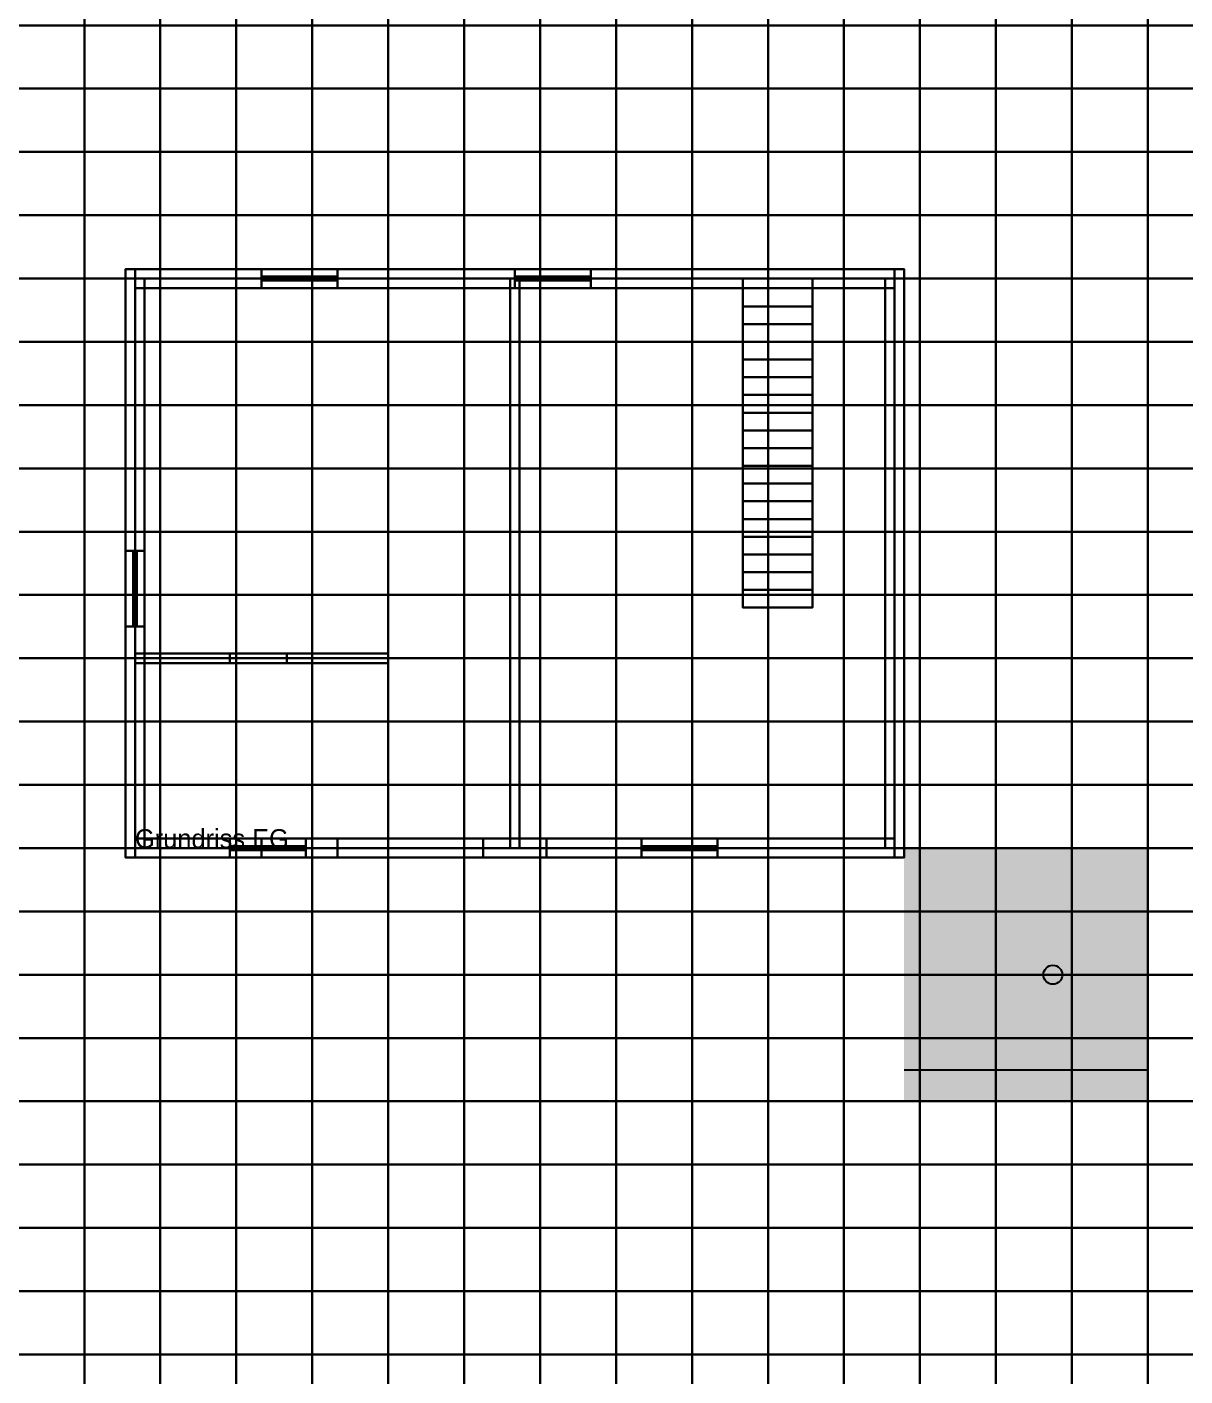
# Model space of a CAD drawing. Header units: millimetres. Extents: x -20000 to 218800, y -20000 to 179000.
# Drawn here: x -1706 to 16587, y 9660 to 30974 of the extents above; entities that cross this region are included whole.
import ezdxf

# ---------------------------------------------------------------- set-up
doc = ezdxf.new("R2010")
doc.units = ezdxf.units.MM
for name, color, linetype in [('A-BODEN', 33, 'Continuous'), ('A-DECKE', 9, 'Continuous'), ('A-FENSTER', 4, 'Continuous'), ('A-FENSTER-GLAS', 5, 'Continuous'), ('A-MAUER', 253, 'Continuous'), ('A-STUETZE', 8, 'Continuous'), ('A-TERRASSE', 32, 'Continuous'), ('A-TEXT', 2, 'Continuous'), ('A-TREPPE', 41, 'Continuous'), ('A-WAND', 7, 'Continuous'), ('A-WAND-INNEN', 8, 'Continuous')]:
    doc.layers.add(name, color=color, linetype=linetype)

# ---------------------------------------------------------------- blocks, each defined once
blk = doc.blocks.new('RAHMEN')
mesh = blk.add_polyface()
corners = [(0, -30), (0, 30), (1200, 30), (1200, -30), (0, -30, 60), (1200, -30, 60), (1200, 30, 60), (0, 30, 60)]
mesh.append_faces([[corners[k] for k in face] for face in [(0, 1, 2, 3), (4, 5, 6, 7), (0, 3, 5, 4), (3, 2, 6, 5), (2, 1, 7, 6), (1, 0, 4, 7)]])
mesh = blk.add_polyface()
corners = [(0, -30, 1140), (0, 30, 1140), (1200, 30, 1140), (1200, -30, 1140), (0, -30, 1200), (1200, -30, 1200), (1200, 30, 1200), (0, 30, 1200)]
mesh.append_faces([[corners[k] for k in face] for face in [(0, 1, 2, 3), (4, 5, 6, 7), (0, 3, 5, 4), (3, 2, 6, 5), (2, 1, 7, 6), (1, 0, 4, 7)]])
mesh = blk.add_polyface()
corners = [(0, -30), (0, 30), (60, 30), (60, -30), (0, -30, 1200), (60, -30, 1200), (60, 30, 1200), (0, 30, 1200)]
mesh.append_faces([[corners[k] for k in face] for face in [(0, 1, 2, 3), (4, 5, 6, 7), (0, 3, 5, 4), (3, 2, 6, 5), (2, 1, 7, 6), (1, 0, 4, 7)]])
mesh = blk.add_polyface()
corners = [(1140, -30), (1140, 30), (1200, 30), (1200, -30), (1140, -30, 1200), (1200, -30, 1200), (1200, 30, 1200), (1140, 30, 1200)]
mesh.append_faces([[corners[k] for k in face] for face in [(0, 1, 2, 3), (4, 5, 6, 7), (0, 3, 5, 4), (3, 2, 6, 5), (2, 1, 7, 6), (1, 0, 4, 7)]])
blk = doc.blocks.new('FENSTER')
at = {"layer": 'A-FENSTER-GLAS', "color": 5}
blk.add_3dface([(60, 0, 60), (1140, 0, 60), (1140, 0, 1140), (60, 0, 1140)], dxfattribs=at)
blk.add_blockref('RAHMEN', (0, 0))
blk = doc.blocks.new('STUFE')
mesh = blk.add_polyface()
corners = [(0, 0), (0, 280), (1100, 280), (1100, 0), (0, 0, 170), (1100, 0, 170), (1100, 280, 170), (0, 280, 170)]
mesh.append_faces([[corners[k] for k in face] for face in [(0, 1, 2, 3), (4, 5, 6, 7), (0, 3, 5, 4), (3, 2, 6, 5), (2, 1, 7, 6), (1, 0, 4, 7)]])
blk = doc.blocks.new('HAUS')
at = {"layer": 'A-DECKE'}
for points in [[(0, 0, 5800), (12000, 0, 5800), (12000, 9000, 5800), (0, 9000, 5800)], [(0, 0, 6000), (12000, 0, 6000), (12000, 9000, 6000), (0, 9000, 6000)]]:
    blk.add_3dface(points, dxfattribs=at)
at = {"layer": 'A-MAUER'}
blk.add_lwpolyline([(12150, -3500), (16000, -3500)], dxfattribs=at)
at = {"layer": 'A-STUETZE'}
blk.add_circle((14500, -2000), 150, dxfattribs=at)
at = {"layer": 'A-TERRASSE'}
blk.add_solid([(12150, -4000), (16000, -4000), (12150, 0), (16000, 0)], dxfattribs=at)
at = {"layer": 'A-WAND'}
for points in [[(0, 0, 6000), (0, 9000, 6000), (0, 4500, 8400)], [(12000, 0, 6000), (12000, 9000, 6000), (12000, 4500, 8400)]]:
    blk.add_3dface(points, dxfattribs=at)
at = {"layer": 'A-FENSTER'}
for p, rotation in [((3200, 9000, 900), 180), ((7200, 9000, 900), 180), ((0, 4700, 900), -90)]:
    blk.add_blockref('FENSTER', p, dxfattribs=dict(at, rotation=rotation))
for p in [(1500, 0, 900), (8000, 0, 900)]:
    blk.add_blockref('FENSTER', p, dxfattribs=at)
at = {"layer": 'A-TREPPE', "zscale": 1.0380622837370241}
for p in [(9600, 8280, 2824), (9600, 8000, 2647), (9600, 7720, 2471), (9600, 7440, 2294), (9600, 7160, 2118), (9600, 6880, 1941), (9600, 6600, 1765), (9600, 6320, 1588), (9600, 6040, 1412), (9600, 5760, 1235), (9600, 5480, 1059), (9600, 5200, 882), (9600, 4920, 706), (9600, 4640, 529), (9600, 4360, 353), (9600, 4080, 176), (9600, 3800)]:
    blk.add_blockref('STUFE', p, dxfattribs=at)
at = {"layer": 'A-TEXT'}
blk.add_text('Grundriss EG', height=300, dxfattribs=at).set_placement((0, 0))
at = {"layer": 'A-BODEN'}
mesh = blk.add_polyface(dxfattribs=at)
corners = [(-150, -150, -300), (-150, 9150, -300), (12150, 9150, -300), (12150, -150, -300), (-150, -150), (12150, -150), (12150, 9150), (-150, 9150)]
mesh.append_faces([[corners[k] for k in face] for face in [(0, 1, 2, 3), (4, 5, 6, 7), (0, 3, 5, 4), (3, 2, 6, 5), (2, 1, 7, 6), (1, 0, 4, 7)]])
at = {"layer": 'A-DECKE'}
mesh = blk.add_polyface(dxfattribs=at)
corners = [(0, 4000, 2750), (0, 9000, 2750), (9600, 9000, 2750), (9600, 4000, 2750), (0, 4000, 3000), (9600, 4000, 3000), (9600, 9000, 3000), (0, 9000, 3000)]
mesh.append_faces([[corners[k] for k in face] for face in [(0, 1, 2, 3), (4, 5, 6, 7), (0, 3, 5, 4), (3, 2, 6, 5), (2, 1, 7, 6), (1, 0, 4, 7)]])
mesh = blk.add_polyface(dxfattribs=at)
corners = [(9600, 8850, 2750), (9600, 9000, 2750), (10700, 9000, 2750), (10700, 8850, 2750), (9600, 8850, 3000), (10700, 8850, 3000), (10700, 9000, 3000), (9600, 9000, 3000)]
mesh.append_faces([[corners[k] for k in face] for face in [(0, 1, 2, 3), (4, 5, 6, 7), (0, 3, 5, 4), (3, 2, 6, 5), (2, 1, 7, 6), (1, 0, 4, 7)]])
mesh = blk.add_polyface(dxfattribs=at)
corners = [(10700, 4000, 2750), (10700, 9000, 2750), (12000, 9000, 2750), (12000, 4000, 2750), (10700, 4000, 3000), (12000, 4000, 3000), (12000, 9000, 3000), (10700, 9000, 3000)]
mesh.append_faces([[corners[k] for k in face] for face in [(0, 1, 2, 3), (4, 5, 6, 7), (0, 3, 5, 4), (3, 2, 6, 5), (2, 1, 7, 6), (1, 0, 4, 7)]])
mesh = blk.add_polyface(dxfattribs=at)
corners = [(0, 0, 2750), (0, 4000, 2750), (12000, 4000, 2750), (12000, 0, 2750), (0, 0, 3000), (12000, 0, 3000), (12000, 4000, 3000), (0, 4000, 3000)]
mesh.append_faces([[corners[k] for k in face] for face in [(0, 1, 2, 3), (4, 5, 6, 7), (0, 3, 5, 4), (3, 2, 6, 5), (2, 1, 7, 6), (1, 0, 4, 7)]])
at = {"layer": 'A-WAND'}
mesh = blk.add_polyface(dxfattribs=at)
corners = [(-150, 4700), (-150, 9000), (150, 9000), (150, 4700), (-150, 4700, 3000), (150, 4700, 3000), (150, 9000, 3000), (-150, 9000, 3000)]
mesh.append_faces([[corners[k] for k in face] for face in [(0, 1, 2, 3), (4, 5, 6, 7), (0, 3, 5, 4), (3, 2, 6, 5), (2, 1, 7, 6), (1, 0, 4, 7)]])
mesh = blk.add_polyface(dxfattribs=at)
corners = [(-150, 0, 3000), (-150, 9000, 3000), (150, 9000, 3000), (150, 0, 3000), (-150, 0, 5800), (150, 0, 5800), (150, 9000, 5800), (-150, 9000, 5800)]
mesh.append_faces([[corners[k] for k in face] for face in [(0, 1, 2, 3), (4, 5, 6, 7), (0, 3, 5, 4), (3, 2, 6, 5), (2, 1, 7, 6), (1, 0, 4, 7)]])
mesh = blk.add_polyface(dxfattribs=at)
corners = [(0, 8850), (0, 9150), (2000, 9150), (2000, 8850), (0, 8850, 3000), (2000, 8850, 3000), (2000, 9150, 3000), (0, 9150, 3000)]
mesh.append_faces([[corners[k] for k in face] for face in [(0, 1, 2, 3), (4, 5, 6, 7), (0, 3, 5, 4), (3, 2, 6, 5), (2, 1, 7, 6), (1, 0, 4, 7)]])
mesh = blk.add_polyface(dxfattribs=at)
corners = [(0, 8850, 3000), (0, 9150, 3000), (4000, 9150, 3000), (4000, 8850, 3000), (0, 8850, 5800), (4000, 8850, 5800), (4000, 9150, 5800), (0, 9150, 5800)]
mesh.append_faces([[corners[k] for k in face] for face in [(0, 1, 2, 3), (4, 5, 6, 7), (0, 3, 5, 4), (3, 2, 6, 5), (2, 1, 7, 6), (1, 0, 4, 7)]])
mesh = blk.add_polyface(dxfattribs=at)
corners = [(2000, 8850), (2000, 9150), (3200, 9150), (3200, 8850), (2000, 8850, 900), (3200, 8850, 900), (3200, 9150, 900), (2000, 9150, 900)]
mesh.append_faces([[corners[k] for k in face] for face in [(0, 1, 2, 3), (4, 5, 6, 7), (0, 3, 5, 4), (3, 2, 6, 5), (2, 1, 7, 6), (1, 0, 4, 7)]])
mesh = blk.add_polyface(dxfattribs=at)
corners = [(2000, 8850, 2100), (2000, 9150, 2100), (3200, 9150, 2100), (3200, 8850, 2100), (2000, 8850, 3000), (3200, 8850, 3000), (3200, 9150, 3000), (2000, 9150, 3000)]
mesh.append_faces([[corners[k] for k in face] for face in [(0, 1, 2, 3), (4, 5, 6, 7), (0, 3, 5, 4), (3, 2, 6, 5), (2, 1, 7, 6), (1, 0, 4, 7)]])
mesh = blk.add_polyface(dxfattribs=at)
corners = [(3200, 8850), (3200, 9150), (6000, 9150), (6000, 8850), (3200, 8850, 3000), (6000, 8850, 3000), (6000, 9150, 3000), (3200, 9150, 3000)]
mesh.append_faces([[corners[k] for k in face] for face in [(0, 1, 2, 3), (4, 5, 6, 7), (0, 3, 5, 4), (3, 2, 6, 5), (2, 1, 7, 6), (1, 0, 4, 7)]])
mesh = blk.add_polyface(dxfattribs=at)
corners = [(4000, 8850, 3000), (4000, 9150, 3000), (5200, 9150, 3000), (5200, 8850, 3000), (4000, 8850, 3900), (5200, 8850, 3900), (5200, 9150, 3900), (4000, 9150, 3900)]
mesh.append_faces([[corners[k] for k in face] for face in [(0, 1, 2, 3), (4, 5, 6, 7), (0, 3, 5, 4), (3, 2, 6, 5), (2, 1, 7, 6), (1, 0, 4, 7)]])
mesh = blk.add_polyface(dxfattribs=at)
corners = [(4000, 8850, 5100), (4000, 9150, 5100), (5200, 9150, 5100), (5200, 8850, 5100), (4000, 8850, 5800), (5200, 8850, 5800), (5200, 9150, 5800), (4000, 9150, 5800)]
mesh.append_faces([[corners[k] for k in face] for face in [(0, 1, 2, 3), (4, 5, 6, 7), (0, 3, 5, 4), (3, 2, 6, 5), (2, 1, 7, 6), (1, 0, 4, 7)]])
mesh = blk.add_polyface(dxfattribs=at)
corners = [(5200, 8850, 3000), (5200, 9150, 3000), (12000, 9150, 3000), (12000, 8850, 3000), (5200, 8850, 5800), (12000, 8850, 5800), (12000, 9150, 5800), (5200, 9150, 5800)]
mesh.append_faces([[corners[k] for k in face] for face in [(0, 1, 2, 3), (4, 5, 6, 7), (0, 3, 5, 4), (3, 2, 6, 5), (2, 1, 7, 6), (1, 0, 4, 7)]])
mesh = blk.add_polyface(dxfattribs=at)
corners = [(6000, 8850), (6000, 9150), (7200, 9150), (7200, 8850), (6000, 8850, 900), (7200, 8850, 900), (7200, 9150, 900), (6000, 9150, 900)]
mesh.append_faces([[corners[k] for k in face] for face in [(0, 1, 2, 3), (4, 5, 6, 7), (0, 3, 5, 4), (3, 2, 6, 5), (2, 1, 7, 6), (1, 0, 4, 7)]])
mesh = blk.add_polyface(dxfattribs=at)
corners = [(6000, 8850, 2100), (6000, 9150, 2100), (7200, 9150, 2100), (7200, 8850, 2100), (6000, 8850, 3000), (7200, 8850, 3000), (7200, 9150, 3000), (6000, 9150, 3000)]
mesh.append_faces([[corners[k] for k in face] for face in [(0, 1, 2, 3), (4, 5, 6, 7), (0, 3, 5, 4), (3, 2, 6, 5), (2, 1, 7, 6), (1, 0, 4, 7)]])
mesh = blk.add_polyface(dxfattribs=at)
corners = [(7200, 8850), (7200, 9150), (12000, 9150), (12000, 8850), (7200, 8850, 3000), (12000, 8850, 3000), (12000, 9150, 3000), (7200, 9150, 3000)]
mesh.append_faces([[corners[k] for k in face] for face in [(0, 1, 2, 3), (4, 5, 6, 7), (0, 3, 5, 4), (3, 2, 6, 5), (2, 1, 7, 6), (1, 0, 4, 7)]])
mesh = blk.add_polyface(dxfattribs=at)
corners = [(11850, 0), (11850, 9000), (12150, 9000), (12150, 0), (11850, 0, 3000), (12150, 0, 3000), (12150, 9000, 3000), (11850, 9000, 3000)]
mesh.append_faces([[corners[k] for k in face] for face in [(0, 1, 2, 3), (4, 5, 6, 7), (0, 3, 5, 4), (3, 2, 6, 5), (2, 1, 7, 6), (1, 0, 4, 7)]])
mesh = blk.add_polyface(dxfattribs=at)
corners = [(11850, 0, 3000), (11850, 9000, 3000), (12150, 9000, 3000), (12150, 0, 3000), (11850, 0, 5800), (12150, 0, 5800), (12150, 9000, 5800), (11850, 9000, 5800)]
mesh.append_faces([[corners[k] for k in face] for face in [(0, 1, 2, 3), (4, 5, 6, 7), (0, 3, 5, 4), (3, 2, 6, 5), (2, 1, 7, 6), (1, 0, 4, 7)]])
mesh = blk.add_polyface(dxfattribs=at)
corners = [(-150, 3500), (-150, 4700), (150, 4700), (150, 3500), (-150, 3500, 900), (150, 3500, 900), (150, 4700, 900), (-150, 4700, 900)]
mesh.append_faces([[corners[k] for k in face] for face in [(0, 1, 2, 3), (4, 5, 6, 7), (0, 3, 5, 4), (3, 2, 6, 5), (2, 1, 7, 6), (1, 0, 4, 7)]])
mesh = blk.add_polyface(dxfattribs=at)
corners = [(-150, 3500, 2100), (-150, 4700, 2100), (150, 4700, 2100), (150, 3500, 2100), (-150, 3500, 3000), (150, 3500, 3000), (150, 4700, 3000), (-150, 4700, 3000)]
mesh.append_faces([[corners[k] for k in face] for face in [(0, 1, 2, 3), (4, 5, 6, 7), (0, 3, 5, 4), (3, 2, 6, 5), (2, 1, 7, 6), (1, 0, 4, 7)]])
mesh = blk.add_polyface(dxfattribs=at)
corners = [(-150, 0), (-150, 3500), (150, 3500), (150, 0), (-150, 0, 3000), (150, 0, 3000), (150, 3500, 3000), (-150, 3500, 3000)]
mesh.append_faces([[corners[k] for k in face] for face in [(0, 1, 2, 3), (4, 5, 6, 7), (0, 3, 5, 4), (3, 2, 6, 5), (2, 1, 7, 6), (1, 0, 4, 7)]])
mesh = blk.add_polyface(dxfattribs=at)
corners = [(0, -150), (0, 150), (1500, 150), (1500, -150), (0, -150, 3000), (1500, -150, 3000), (1500, 150, 3000), (0, 150, 3000)]
mesh.append_faces([[corners[k] for k in face] for face in [(0, 1, 2, 3), (4, 5, 6, 7), (0, 3, 5, 4), (3, 2, 6, 5), (2, 1, 7, 6), (1, 0, 4, 7)]])
mesh = blk.add_polyface(dxfattribs=at)
corners = [(0, -150, 3000), (0, 150, 3000), (2000, 150, 3000), (2000, -150, 3000), (0, -150, 5800), (2000, -150, 5800), (2000, 150, 5800), (0, 150, 5800)]
mesh.append_faces([[corners[k] for k in face] for face in [(0, 1, 2, 3), (4, 5, 6, 7), (0, 3, 5, 4), (3, 2, 6, 5), (2, 1, 7, 6), (1, 0, 4, 7)]])
mesh = blk.add_polyface(dxfattribs=at)
corners = [(1500, -150), (1500, 150), (2700, 150), (2700, -150), (1500, -150, 900), (2700, -150, 900), (2700, 150, 900), (1500, 150, 900)]
mesh.append_faces([[corners[k] for k in face] for face in [(0, 1, 2, 3), (4, 5, 6, 7), (0, 3, 5, 4), (3, 2, 6, 5), (2, 1, 7, 6), (1, 0, 4, 7)]])
mesh = blk.add_polyface(dxfattribs=at)
corners = [(1500, -150, 2100), (1500, 150, 2100), (2700, 150, 2100), (2700, -150, 2100), (1500, -150, 3000), (2700, -150, 3000), (2700, 150, 3000), (1500, 150, 3000)]
mesh.append_faces([[corners[k] for k in face] for face in [(0, 1, 2, 3), (4, 5, 6, 7), (0, 3, 5, 4), (3, 2, 6, 5), (2, 1, 7, 6), (1, 0, 4, 7)]])
mesh = blk.add_polyface(dxfattribs=at)
corners = [(2000, -150, 3000), (2000, 150, 3000), (3200, 150, 3000), (3200, -150, 3000), (2000, -150, 3900), (3200, -150, 3900), (3200, 150, 3900), (2000, 150, 3900)]
mesh.append_faces([[corners[k] for k in face] for face in [(0, 1, 2, 3), (4, 5, 6, 7), (0, 3, 5, 4), (3, 2, 6, 5), (2, 1, 7, 6), (1, 0, 4, 7)]])
mesh = blk.add_polyface(dxfattribs=at)
corners = [(2000, -150, 5100), (2000, 150, 5100), (3200, 150, 5100), (3200, -150, 5100), (2000, -150, 5800), (3200, -150, 5800), (3200, 150, 5800), (2000, 150, 5800)]
mesh.append_faces([[corners[k] for k in face] for face in [(0, 1, 2, 3), (4, 5, 6, 7), (0, 3, 5, 4), (3, 2, 6, 5), (2, 1, 7, 6), (1, 0, 4, 7)]])
mesh = blk.add_polyface(dxfattribs=at)
corners = [(2700, -150), (2700, 150), (5500, 150), (5500, -150), (2700, -150, 3000), (5500, -150, 3000), (5500, 150, 3000), (2700, 150, 3000)]
mesh.append_faces([[corners[k] for k in face] for face in [(0, 1, 2, 3), (4, 5, 6, 7), (0, 3, 5, 4), (3, 2, 6, 5), (2, 1, 7, 6), (1, 0, 4, 7)]])
mesh = blk.add_polyface(dxfattribs=at)
corners = [(3200, -150, 3000), (3200, 150, 3000), (8000, 150, 3000), (8000, -150, 3000), (3200, -150, 5800), (8000, -150, 5800), (8000, 150, 5800), (3200, 150, 5800)]
mesh.append_faces([[corners[k] for k in face] for face in [(0, 1, 2, 3), (4, 5, 6, 7), (0, 3, 5, 4), (3, 2, 6, 5), (2, 1, 7, 6), (1, 0, 4, 7)]])
mesh = blk.add_polyface(dxfattribs=at)
corners = [(5500, -150, 2100), (5500, 150, 2100), (6500, 150, 2100), (6500, -150, 2100), (5500, -150, 3000), (6500, -150, 3000), (6500, 150, 3000), (5500, 150, 3000)]
mesh.append_faces([[corners[k] for k in face] for face in [(0, 1, 2, 3), (4, 5, 6, 7), (0, 3, 5, 4), (3, 2, 6, 5), (2, 1, 7, 6), (1, 0, 4, 7)]])
mesh = blk.add_polyface(dxfattribs=at)
corners = [(6500, -150), (6500, 150), (8000, 150), (8000, -150), (6500, -150, 3000), (8000, -150, 3000), (8000, 150, 3000), (6500, 150, 3000)]
mesh.append_faces([[corners[k] for k in face] for face in [(0, 1, 2, 3), (4, 5, 6, 7), (0, 3, 5, 4), (3, 2, 6, 5), (2, 1, 7, 6), (1, 0, 4, 7)]])
mesh = blk.add_polyface(dxfattribs=at)
corners = [(8000, -150), (8000, 150), (9200, 150), (9200, -150), (8000, -150, 900), (9200, -150, 900), (9200, 150, 900), (8000, 150, 900)]
mesh.append_faces([[corners[k] for k in face] for face in [(0, 1, 2, 3), (4, 5, 6, 7), (0, 3, 5, 4), (3, 2, 6, 5), (2, 1, 7, 6), (1, 0, 4, 7)]])
mesh = blk.add_polyface(dxfattribs=at)
corners = [(8000, -150, 2100), (8000, 150, 2100), (9200, 150, 2100), (9200, -150, 2100), (8000, -150, 3000), (9200, -150, 3000), (9200, 150, 3000), (8000, 150, 3000)]
mesh.append_faces([[corners[k] for k in face] for face in [(0, 1, 2, 3), (4, 5, 6, 7), (0, 3, 5, 4), (3, 2, 6, 5), (2, 1, 7, 6), (1, 0, 4, 7)]])
mesh = blk.add_polyface(dxfattribs=at)
corners = [(8000, -150, 3000), (8000, 150, 3000), (9200, 150, 3000), (9200, -150, 3000), (8000, -150, 3900), (9200, -150, 3900), (9200, 150, 3900), (8000, 150, 3900)]
mesh.append_faces([[corners[k] for k in face] for face in [(0, 1, 2, 3), (4, 5, 6, 7), (0, 3, 5, 4), (3, 2, 6, 5), (2, 1, 7, 6), (1, 0, 4, 7)]])
mesh = blk.add_polyface(dxfattribs=at)
corners = [(8000, -150, 5100), (8000, 150, 5100), (9200, 150, 5100), (9200, -150, 5100), (8000, -150, 5800), (9200, -150, 5800), (9200, 150, 5800), (8000, 150, 5800)]
mesh.append_faces([[corners[k] for k in face] for face in [(0, 1, 2, 3), (4, 5, 6, 7), (0, 3, 5, 4), (3, 2, 6, 5), (2, 1, 7, 6), (1, 0, 4, 7)]])
mesh = blk.add_polyface(dxfattribs=at)
corners = [(9200, -150), (9200, 150), (12000, 150), (12000, -150), (9200, -150, 3000), (12000, -150, 3000), (12000, 150, 3000), (9200, 150, 3000)]
mesh.append_faces([[corners[k] for k in face] for face in [(0, 1, 2, 3), (4, 5, 6, 7), (0, 3, 5, 4), (3, 2, 6, 5), (2, 1, 7, 6), (1, 0, 4, 7)]])
mesh = blk.add_polyface(dxfattribs=at)
corners = [(9200, -150, 3000), (9200, 150, 3000), (12000, 150, 3000), (12000, -150, 3000), (9200, -150, 5800), (12000, -150, 5800), (12000, 150, 5800), (9200, 150, 5800)]
mesh.append_faces([[corners[k] for k in face] for face in [(0, 1, 2, 3), (4, 5, 6, 7), (0, 3, 5, 4), (3, 2, 6, 5), (2, 1, 7, 6), (1, 0, 4, 7)]])
at = {"layer": 'A-WAND-INNEN'}
mesh = blk.add_polyface(dxfattribs=at)
corners = [(5925, 5000), (5925, 9000), (6075, 9000), (6075, 5000), (5925, 5000, 2750), (6075, 5000, 2750), (6075, 9000, 2750), (5925, 9000, 2750)]
mesh.append_faces([[corners[k] for k in face] for face in [(0, 1, 2, 3), (4, 5, 6, 7), (0, 3, 5, 4), (3, 2, 6, 5), (2, 1, 7, 6), (1, 0, 4, 7)]])
mesh = blk.add_polyface(dxfattribs=at)
corners = [(5925, 6000, 3000), (5925, 9000, 3000), (6075, 9000, 3000), (6075, 6000, 3000), (5925, 6000, 5800), (6075, 6000, 5800), (6075, 9000, 5800), (5925, 9000, 5800)]
mesh.append_faces([[corners[k] for k in face] for face in [(0, 1, 2, 3), (4, 5, 6, 7), (0, 3, 5, 4), (3, 2, 6, 5), (2, 1, 7, 6), (1, 0, 4, 7)]])
mesh = blk.add_polyface(dxfattribs=at)
corners = [(5925, 5000, 5100), (5925, 6000, 5100), (6075, 6000, 5100), (6075, 5000, 5100), (5925, 5000, 5800), (6075, 5000, 5800), (6075, 6000, 5800), (5925, 6000, 5800)]
mesh.append_faces([[corners[k] for k in face] for face in [(0, 1, 2, 3), (4, 5, 6, 7), (0, 3, 5, 4), (3, 2, 6, 5), (2, 1, 7, 6), (1, 0, 4, 7)]])
mesh = blk.add_polyface(dxfattribs=at)
corners = [(5925, 4000, 2100), (5925, 5000, 2100), (6075, 5000, 2100), (6075, 4000, 2100), (5925, 4000, 2750), (6075, 4000, 2750), (6075, 5000, 2750), (5925, 5000, 2750)]
mesh.append_faces([[corners[k] for k in face] for face in [(0, 1, 2, 3), (4, 5, 6, 7), (0, 3, 5, 4), (3, 2, 6, 5), (2, 1, 7, 6), (1, 0, 4, 7)]])
mesh = blk.add_polyface(dxfattribs=at)
corners = [(5925, 0, 3000), (5925, 5000, 3000), (6075, 5000, 3000), (6075, 0, 3000), (5925, 0, 5800), (6075, 0, 5800), (6075, 5000, 5800), (5925, 5000, 5800)]
mesh.append_faces([[corners[k] for k in face] for face in [(0, 1, 2, 3), (4, 5, 6, 7), (0, 3, 5, 4), (3, 2, 6, 5), (2, 1, 7, 6), (1, 0, 4, 7)]])
mesh = blk.add_polyface(dxfattribs=at)
corners = [(5925, 3000), (5925, 4000), (6075, 4000), (6075, 3000), (5925, 3000, 2750), (6075, 3000, 2750), (6075, 4000, 2750), (5925, 4000, 2750)]
mesh.append_faces([[corners[k] for k in face] for face in [(0, 1, 2, 3), (4, 5, 6, 7), (0, 3, 5, 4), (3, 2, 6, 5), (2, 1, 7, 6), (1, 0, 4, 7)]])
mesh = blk.add_polyface(dxfattribs=at)
corners = [(0, 2925), (0, 3075), (1500, 3075), (1500, 2925), (0, 2925, 2750), (1500, 2925, 2750), (1500, 3075, 2750), (0, 3075, 2750)]
mesh.append_faces([[corners[k] for k in face] for face in [(0, 1, 2, 3), (4, 5, 6, 7), (0, 3, 5, 4), (3, 2, 6, 5), (2, 1, 7, 6), (1, 0, 4, 7)]])
mesh = blk.add_polyface(dxfattribs=at)
corners = [(1500, 2925, 2100), (1500, 3075, 2100), (2400, 3075, 2100), (2400, 2925, 2100), (1500, 2925, 2750), (2400, 2925, 2750), (2400, 3075, 2750), (1500, 3075, 2750)]
mesh.append_faces([[corners[k] for k in face] for face in [(0, 1, 2, 3), (4, 5, 6, 7), (0, 3, 5, 4), (3, 2, 6, 5), (2, 1, 7, 6), (1, 0, 4, 7)]])
mesh = blk.add_polyface(dxfattribs=at)
corners = [(2400, 2925), (2400, 3075), (4000, 3075), (4000, 2925), (2400, 2925, 2750), (4000, 2925, 2750), (4000, 3075, 2750), (2400, 3075, 2750)]
mesh.append_faces([[corners[k] for k in face] for face in [(0, 1, 2, 3), (4, 5, 6, 7), (0, 3, 5, 4), (3, 2, 6, 5), (2, 1, 7, 6), (1, 0, 4, 7)]])

msp = doc.modelspace()

# ---------------------------------------------------------------- block references
at = {"row_count": 6, "column_count": 10, "row_spacing": 18000, "column_spacing": 20000}
msp.add_blockref('HAUS', (0, 0), dxfattribs=at)

# ---------------------------------------------------------------- meshes
at = {"layer": 'GELAENDE'}
mesh = msp.add_polymesh((9, 9), dxfattribs=at)
for k, corner in enumerate([(-10400, 28000, -292), (-10400, 29000, -293), (-10400, 30000, -295), (-10400, 31000, -299), (-10400, 32000, -304), (-10400, 33000, -312), (-10400, 34000, -320), (-10400, 35000, -330), (-10400, 36000, -342), (-9200, 28000, -283), (-9200, 29000, -283), (-9200, 30000, -285), (-9200, 31000, -289), (-9200, 32000, -296), (-9200, 33000, -303), (-9200, 34000, -313), (-9200, 35000, -324), (-9200, 36000, -336), (-8000, 28000, -274), (-8000, 29000, -274), (-8000, 30000, -277), (-8000, 31000, -281), (-8000, 32000, -288), (-8000, 33000, -296), (-8000, 34000, -307), (-8000, 35000, -318), (-8000, 36000, -331), (-6800, 28000, -266), (-6800, 29000, -267), (-6800, 30000, -269), (-6800, 31000, -274), (-6800, 32000, -281), (-6800, 33000, -290), (-6800, 34000, -301), (-6800, 35000, -313), (-6800, 36000, -327), (-5600, 28000, -260), (-5600, 29000, -261), (-5600, 30000, -263), (-5600, 31000, -269), (-5600, 32000, -276), (-5600, 33000, -285), (-5600, 34000, -296), (-5600, 35000, -310), (-5600, 36000, -324), (-4400, 28000, -256), (-4400, 29000, -256), (-4400, 30000, -259), (-4400, 31000, -264), (-4400, 32000, -272), (-4400, 33000, -281), (-4400, 34000, -293), (-4400, 35000, -306), (-4400, 36000, -322), (-3200, 28000, -252), (-3200, 29000, -253), (-3200, 30000, -256), (-3200, 31000, -261), (-3200, 32000, -269), (-3200, 33000, -279), (-3200, 34000, -291), (-3200, 35000, -304), (-3200, 36000, -320), (-2000, 28000, -251), (-2000, 29000, -251), (-2000, 30000, -254), (-2000, 31000, -259), (-2000, 32000, -267), (-2000, 33000, -277), (-2000, 34000, -289), (-2000, 35000, -303), (-2000, 36000, -319), (-800, 28000, -250), (-800, 29000, -251), (-800, 30000, -254), (-800, 31000, -259), (-800, 32000, -267), (-800, 33000, -277), (-800, 34000, -289), (-800, 35000, -303), (-800, 36000, -319)]):
    mesh.set_mesh_vertex(divmod(k, 9), corner)
mesh = msp.add_polymesh((9, 9), dxfattribs=at)
for k, corner in enumerate([(-800, 28000, -250), (-800, 29000, -251), (-800, 30000, -254), (-800, 31000, -259), (-800, 32000, -267), (-800, 33000, -277), (-800, 34000, -289), (-800, 35000, -303), (-800, 36000, -319), (400, 28000, -251), (400, 29000, -252), (400, 30000, -255), (400, 31000, -260), (400, 32000, -268), (400, 33000, -278), (400, 34000, -290), (400, 35000, -304), (400, 36000, -319), (1600, 28000, -254), (1600, 29000, -254), (1600, 30000, -257), (1600, 31000, -263), (1600, 32000, -270), (1600, 33000, -280), (1600, 34000, -292), (1600, 35000, -305), (1600, 36000, -321), (2800, 28000, -258), (2800, 29000, -259), (2800, 30000, -261), (2800, 31000, -267), (2800, 32000, -274), (2800, 33000, -283), (2800, 34000, -295), (2800, 35000, -308), (2800, 36000, -323), (4000, 28000, -264), (4000, 29000, -264), (4000, 30000, -267), (4000, 31000, -272), (4000, 32000, -279), (4000, 33000, -288), (4000, 34000, -299), (4000, 35000, -312), (4000, 36000, -326), (5200, 28000, -271), (5200, 29000, -271), (5200, 30000, -274), (5200, 31000, -278), (5200, 32000, -285), (5200, 33000, -294), (5200, 34000, -304), (5200, 35000, -316), (5200, 36000, -330), (6400, 28000, -279), (6400, 29000, -279), (6400, 30000, -282), (6400, 31000, -286), (6400, 32000, -292), (6400, 33000, -300), (6400, 34000, -310), (6400, 35000, -322), (6400, 36000, -334), (7600, 28000, -288), (7600, 29000, -289), (7600, 30000, -291), (7600, 31000, -295), (7600, 32000, -301), (7600, 33000, -308), (7600, 34000, -317), (7600, 35000, -328), (7600, 36000, -339), (8800, 28000, -299), (8800, 29000, -299), (8800, 30000, -301), (8800, 31000, -305), (8800, 32000, -310), (8800, 33000, -317), (8800, 34000, -325), (8800, 35000, -334), (8800, 36000, -345)]):
    mesh.set_mesh_vertex(divmod(k, 9), corner)
mesh = msp.add_polymesh((9, 9), dxfattribs=at)
for k, corner in enumerate([(8800, 28000, -299), (8800, 29000, -299), (8800, 30000, -301), (8800, 31000, -305), (8800, 32000, -310), (8800, 33000, -317), (8800, 34000, -325), (8800, 35000, -334), (8800, 36000, -345), (10000, 28000, -310), (10000, 29000, -311), (10000, 30000, -312), (10000, 31000, -316), (10000, 32000, -320), (10000, 33000, -326), (10000, 34000, -334), (10000, 35000, -342), (10000, 36000, -351), (11200, 28000, -323), (11200, 29000, -323), (11200, 30000, -324), (11200, 31000, -327), (11200, 32000, -331), (11200, 33000, -336), (11200, 34000, -343), (11200, 35000, -350), (11200, 36000, -358), (12400, 28000, -336), (12400, 29000, -336), (12400, 30000, -337), (12400, 31000, -340), (12400, 32000, -343), (12400, 33000, -347), (12400, 34000, -353), (12400, 35000, -359), (12400, 36000, -365), (13600, 28000, -350), (13600, 29000, -350), (13600, 30000, -351), (13600, 31000, -353), (13600, 32000, -355), (13600, 33000, -359), (13600, 34000, -363), (13600, 35000, -367), (13600, 36000, -373), (14800, 28000, -364), (14800, 29000, -364), (14800, 30000, -365), (14800, 31000, -366), (14800, 32000, -368), (14800, 33000, -371), (14800, 34000, -373), (14800, 35000, -377), (14800, 36000, -381), (16000, 28000, -379), (16000, 29000, -379), (16000, 30000, -379), (16000, 31000, -380), (16000, 32000, -381), (16000, 33000, -383), (16000, 34000, -384), (16000, 35000, -386), (16000, 36000, -389), (17200, 28000, -394), (17200, 29000, -394), (17200, 30000, -394), (17200, 31000, -394), (17200, 32000, -394), (17200, 33000, -395), (17200, 34000, -395), (17200, 35000, -396), (17200, 36000, -397), (18400, 28000, -409), (18400, 29000, -409), (18400, 30000, -409), (18400, 31000, -408), (18400, 32000, -408), (18400, 33000, -407), (18400, 34000, -406), (18400, 35000, -406), (18400, 36000, -405)]):
    mesh.set_mesh_vertex(divmod(k, 9), corner)
mesh = msp.add_polymesh((9, 9), dxfattribs=at)
for k, corner in enumerate([(-10400, 20000, -350), (-10400, 21000, -338), (-10400, 22000, -327), (-10400, 23000, -317), (-10400, 24000, -309), (-10400, 25000, -302), (-10400, 26000, -297), (-10400, 27000, -294), (-10400, 28000, -292), (-9200, 20000, -345), (-9200, 21000, -332), (-9200, 22000, -320), (-9200, 23000, -310), (-9200, 24000, -301), (-9200, 25000, -293), (-9200, 26000, -288), (-9200, 27000, -284), (-9200, 28000, -283), (-8000, 20000, -341), (-8000, 21000, -327), (-8000, 22000, -314), (-8000, 23000, -303), (-8000, 24000, -293), (-8000, 25000, -285), (-8000, 26000, -280), (-8000, 27000, -276), (-8000, 28000, -274), (-6800, 20000, -337), (-6800, 21000, -323), (-6800, 22000, -309), (-6800, 23000, -297), (-6800, 24000, -287), (-6800, 25000, -279), (-6800, 26000, -272), (-6800, 27000, -268), (-6800, 28000, -266), (-5600, 20000, -334), (-5600, 21000, -319), (-5600, 22000, -305), (-5600, 23000, -292), (-5600, 24000, -282), (-5600, 25000, -273), (-5600, 26000, -267), (-5600, 27000, -262), (-5600, 28000, -260), (-4400, 20000, -332), (-4400, 21000, -316), (-4400, 22000, -302), (-4400, 23000, -289), (-4400, 24000, -278), (-4400, 25000, -269), (-4400, 26000, -262), (-4400, 27000, -258), (-4400, 28000, -256), (-3200, 20000, -331), (-3200, 21000, -314), (-3200, 22000, -300), (-3200, 23000, -286), (-3200, 24000, -275), (-3200, 25000, -266), (-3200, 26000, -259), (-3200, 27000, -254), (-3200, 28000, -252), (-2000, 20000, -330), (-2000, 21000, -313), (-2000, 22000, -298), (-2000, 23000, -285), (-2000, 24000, -273), (-2000, 25000, -264), (-2000, 26000, -257), (-2000, 27000, -253), (-2000, 28000, -251), (-800, 20000, -330), (-800, 21000, -313), (-800, 22000, -298), (-800, 23000, -285), (-800, 24000, -273), (-800, 25000, -264), (-800, 26000, -257), (-800, 27000, -252), (-800, 28000, -250)]):
    mesh.set_mesh_vertex(divmod(k, 9), corner)
mesh = msp.add_polymesh((9, 9), dxfattribs=at)
for k, corner in enumerate([(-800, 20000, -330), (-800, 21000, -313), (-800, 22000, -298), (-800, 23000, -285), (-800, 24000, -273), (-800, 25000, -264), (-800, 26000, -257), (-800, 27000, -252), (-800, 28000, -250), (400, 20000, -330), (400, 21000, -314), (400, 22000, -299), (400, 23000, -286), (400, 24000, -274), (400, 25000, -265), (400, 26000, -258), (400, 27000, -253), (400, 28000, -251), (1600, 20000, -332), (1600, 21000, -315), (1600, 22000, -301), (1600, 23000, -288), (1600, 24000, -276), (1600, 25000, -267), (1600, 26000, -261), (1600, 27000, -256), (1600, 28000, -254), (2800, 20000, -333), (2800, 21000, -318), (2800, 22000, -303), (2800, 23000, -291), (2800, 24000, -280), (2800, 25000, -271), (2800, 26000, -265), (2800, 27000, -260), (2800, 28000, -258), (4000, 20000, -336), (4000, 21000, -321), (4000, 22000, -307), (4000, 23000, -295), (4000, 24000, -285), (4000, 25000, -276), (4000, 26000, -270), (4000, 27000, -266), (4000, 28000, -264), (5200, 20000, -339), (5200, 21000, -325), (5200, 22000, -312), (5200, 23000, -300), (5200, 24000, -291), (5200, 25000, -282), (5200, 26000, -276), (5200, 27000, -272), (5200, 28000, -271), (6400, 20000, -343), (6400, 21000, -330), (6400, 22000, -318), (6400, 23000, -307), (6400, 24000, -297), (6400, 25000, -290), (6400, 26000, -284), (6400, 27000, -281), (6400, 28000, -279), (7600, 20000, -348), (7600, 21000, -335), (7600, 22000, -324), (7600, 23000, -314), (7600, 24000, -305), (7600, 25000, -298), (7600, 26000, -293), (7600, 27000, -290), (7600, 28000, -288), (8800, 20000, -353), (8800, 21000, -341), (8800, 22000, -331), (8800, 23000, -322), (8800, 24000, -314), (8800, 25000, -308), (8800, 26000, -303), (8800, 27000, -300), (8800, 28000, -299)]):
    mesh.set_mesh_vertex(divmod(k, 9), corner)
mesh = msp.add_polymesh((9, 9), dxfattribs=at)
for k, corner in enumerate([(8800, 20000, -353), (8800, 21000, -341), (8800, 22000, -331), (8800, 23000, -322), (8800, 24000, -314), (8800, 25000, -308), (8800, 26000, -303), (8800, 27000, -300), (8800, 28000, -299), (10000, 20000, -358), (10000, 21000, -348), (10000, 22000, -339), (10000, 23000, -331), (10000, 24000, -324), (10000, 25000, -319), (10000, 26000, -314), (10000, 27000, -312), (10000, 28000, -310), (11200, 20000, -364), (11200, 21000, -355), (11200, 22000, -347), (11200, 23000, -341), (11200, 24000, -335), (11200, 25000, -330), (11200, 26000, -326), (11200, 27000, -324), (11200, 28000, -323), (12400, 20000, -370), (12400, 21000, -363), (12400, 22000, -356), (12400, 23000, -351), (12400, 24000, -346), (12400, 25000, -342), (12400, 26000, -339), (12400, 27000, -337), (12400, 28000, -336), (13600, 20000, -376), (13600, 21000, -371), (13600, 22000, -366), (13600, 23000, -361), (13600, 24000, -358), (13600, 25000, -354), (13600, 26000, -352), (13600, 27000, -351), (13600, 28000, -350), (14800, 20000, -383), (14800, 21000, -379), (14800, 22000, -376), (14800, 23000, -372), (14800, 24000, -370), (14800, 25000, -367), (14800, 26000, -366), (14800, 27000, -365), (14800, 28000, -364), (16000, 20000, -390), (16000, 21000, -388), (16000, 22000, -386), (16000, 23000, -384), (16000, 24000, -382), (16000, 25000, -381), (16000, 26000, -380), (16000, 27000, -379), (16000, 28000, -379), (17200, 20000, -397), (17200, 21000, -396), (17200, 22000, -396), (17200, 23000, -395), (17200, 24000, -395), (17200, 25000, -394), (17200, 26000, -394), (17200, 27000, -394), (17200, 28000, -394), (18400, 20000, -404), (18400, 21000, -405), (18400, 22000, -406), (18400, 23000, -407), (18400, 24000, -407), (18400, 25000, -408), (18400, 26000, -408), (18400, 27000, -409), (18400, 28000, -409)]):
    mesh.set_mesh_vertex(divmod(k, 9), corner)
mesh = msp.add_polymesh((9, 9), dxfattribs=at)
for k, corner in enumerate([(-10400, 12000, -456), (-10400, 13000, -444), (-10400, 14000, -431), (-10400, 15000, -417), (-10400, 16000, -403), (-10400, 17000, -390), (-10400, 18000, -376), (-10400, 19000, -362), (-10400, 20000, -350), (-9200, 12000, -462), (-9200, 13000, -448), (-9200, 14000, -434), (-9200, 15000, -419), (-9200, 16000, -404), (-9200, 17000, -389), (-9200, 18000, -373), (-9200, 19000, -359), (-9200, 20000, -345), (-8000, 12000, -466), (-8000, 13000, -452), (-8000, 14000, -436), (-8000, 15000, -420), (-8000, 16000, -404), (-8000, 17000, -388), (-8000, 18000, -372), (-8000, 19000, -356), (-8000, 20000, -341), (-6800, 12000, -470), (-6800, 13000, -455), (-6800, 14000, -439), (-6800, 15000, -422), (-6800, 16000, -404), (-6800, 17000, -387), (-6800, 18000, -370), (-6800, 19000, -353), (-6800, 20000, -337), (-5600, 12000, -473), (-5600, 13000, -457), (-5600, 14000, -440), (-5600, 15000, -423), (-5600, 16000, -405), (-5600, 17000, -386), (-5600, 18000, -368), (-5600, 19000, -351), (-5600, 20000, -334), (-4400, 12000, -476), (-4400, 13000, -459), (-4400, 14000, -442), (-4400, 15000, -423), (-4400, 16000, -405), (-4400, 17000, -386), (-4400, 18000, -367), (-4400, 19000, -349), (-4400, 20000, -332), (-3200, 12000, -478), (-3200, 13000, -461), (-3200, 14000, -443), (-3200, 15000, -424), (-3200, 16000, -405), (-3200, 17000, -386), (-3200, 18000, -367), (-3200, 19000, -348), (-3200, 20000, -331), (-2000, 12000, -479), (-2000, 13000, -461), (-2000, 14000, -443), (-2000, 15000, -424), (-2000, 16000, -405), (-2000, 17000, -385), (-2000, 18000, -366), (-2000, 19000, -348), (-2000, 20000, -330), (-800, 12000, -479), (-800, 13000, -461), (-800, 14000, -443), (-800, 15000, -424), (-800, 16000, -405), (-800, 17000, -385), (-800, 18000, -366), (-800, 19000, -348), (-800, 20000, -330)]):
    mesh.set_mesh_vertex(divmod(k, 9), corner)
mesh = msp.add_polymesh((9, 9), dxfattribs=at)
for k, corner in enumerate([(-800, 12000, -479), (-800, 13000, -461), (-800, 14000, -443), (-800, 15000, -424), (-800, 16000, -405), (-800, 17000, -385), (-800, 18000, -366), (-800, 19000, -348), (-800, 20000, -330), (400, 12000, -478), (400, 13000, -461), (400, 14000, -443), (400, 15000, -424), (400, 16000, -405), (400, 17000, -386), (400, 18000, -366), (400, 19000, -348), (400, 20000, -330), (1600, 12000, -477), (1600, 13000, -460), (1600, 14000, -442), (1600, 15000, -424), (1600, 16000, -405), (1600, 17000, -386), (1600, 18000, -367), (1600, 19000, -349), (1600, 20000, -332), (2800, 12000, -474), (2800, 13000, -458), (2800, 14000, -441), (2800, 15000, -423), (2800, 16000, -405), (2800, 17000, -386), (2800, 18000, -368), (2800, 19000, -350), (2800, 20000, -333), (4000, 12000, -472), (4000, 13000, -456), (4000, 14000, -439), (4000, 15000, -422), (4000, 16000, -404), (4000, 17000, -387), (4000, 18000, -369), (4000, 19000, -352), (4000, 20000, -336), (5200, 12000, -468), (5200, 13000, -453), (5200, 14000, -437), (5200, 15000, -421), (5200, 16000, -404), (5200, 17000, -387), (5200, 18000, -371), (5200, 19000, -355), (5200, 20000, -339), (6400, 12000, -464), (6400, 13000, -450), (6400, 14000, -435), (6400, 15000, -420), (6400, 16000, -404), (6400, 17000, -388), (6400, 18000, -373), (6400, 19000, -358), (6400, 20000, -343), (7600, 12000, -459), (7600, 13000, -446), (7600, 14000, -432), (7600, 15000, -418), (7600, 16000, -404), (7600, 17000, -389), (7600, 18000, -375), (7600, 19000, -361), (7600, 20000, -348), (8800, 12000, -453), (8800, 13000, -442), (8800, 14000, -429), (8800, 15000, -416), (8800, 16000, -403), (8800, 17000, -390), (8800, 18000, -377), (8800, 19000, -365), (8800, 20000, -353)]):
    mesh.set_mesh_vertex(divmod(k, 9), corner)
mesh = msp.add_polymesh((9, 9), dxfattribs=at)
for k, corner in enumerate([(8800, 12000, -453), (8800, 13000, -442), (8800, 14000, -429), (8800, 15000, -416), (8800, 16000, -403), (8800, 17000, -390), (8800, 18000, -377), (8800, 19000, -365), (8800, 20000, -353), (10000, 12000, -447), (10000, 13000, -437), (10000, 14000, -426), (10000, 15000, -415), (10000, 16000, -403), (10000, 17000, -391), (10000, 18000, -380), (10000, 19000, -369), (10000, 20000, -358), (11200, 12000, -441), (11200, 13000, -432), (11200, 14000, -422), (11200, 15000, -413), (11200, 16000, -403), (11200, 17000, -392), (11200, 18000, -383), (11200, 19000, -373), (11200, 20000, -364), (12400, 12000, -434), (12400, 13000, -426), (12400, 14000, -418), (12400, 15000, -410), (12400, 16000, -402), (12400, 17000, -394), (12400, 18000, -386), (12400, 19000, -378), (12400, 20000, -370), (13600, 12000, -426), (13600, 13000, -421), (13600, 14000, -414), (13600, 15000, -408), (13600, 16000, -402), (13600, 17000, -395), (13600, 18000, -389), (13600, 19000, -382), (13600, 20000, -376), (14800, 12000, -419), (14800, 13000, -415), (14800, 14000, -410), (14800, 15000, -406), (14800, 16000, -401), (14800, 17000, -397), (14800, 18000, -392), (14800, 19000, -387), (14800, 20000, -383), (16000, 12000, -411), (16000, 13000, -409), (16000, 14000, -406), (16000, 15000, -403), (16000, 16000, -401), (16000, 17000, -398), (16000, 18000, -395), (16000, 19000, -393), (16000, 20000, -390), (17200, 12000, -403), (17200, 13000, -403), (17200, 14000, -402), (17200, 15000, -401), (17200, 16000, -400), (17200, 17000, -399), (17200, 18000, -399), (17200, 19000, -398), (17200, 20000, -397), (18400, 12000, -395), (18400, 13000, -396), (18400, 14000, -397), (18400, 15000, -399), (18400, 16000, -400), (18400, 17000, -401), (18400, 18000, -402), (18400, 19000, -403), (18400, 20000, -404)]):
    mesh.set_mesh_vertex(divmod(k, 9), corner)
mesh = msp.add_polymesh((9, 9), dxfattribs=at)
for k, corner in enumerate([(-10400, 4000, -508), (-10400, 5000, -507), (-10400, 6000, -505), (-10400, 7000, -500), (-10400, 8000, -495), (-10400, 9000, -487), (-10400, 10000, -478), (-10400, 11000, -468), (-10400, 12000, -456), (-9200, 4000, -517), (-9200, 5000, -517), (-9200, 6000, -514), (-9200, 7000, -510), (-9200, 8000, -503), (-9200, 9000, -495), (-9200, 10000, -485), (-9200, 11000, -474), (-9200, 12000, -462), (-8000, 4000, -526), (-8000, 5000, -525), (-8000, 6000, -523), (-8000, 7000, -518), (-8000, 8000, -511), (-8000, 9000, -502), (-8000, 10000, -492), (-8000, 11000, -480), (-8000, 12000, -466), (-6800, 4000, -534), (-6800, 5000, -533), (-6800, 6000, -530), (-6800, 7000, -525), (-6800, 8000, -517), (-6800, 9000, -508), (-6800, 10000, -497), (-6800, 11000, -484), (-6800, 12000, -470), (-5600, 4000, -540), (-5600, 5000, -539), (-5600, 6000, -536), (-5600, 7000, -530), (-5600, 8000, -523), (-5600, 9000, -513), (-5600, 10000, -501), (-5600, 11000, -488), (-5600, 12000, -473), (-4400, 4000, -545), (-4400, 5000, -544), (-4400, 6000, -540), (-4400, 7000, -535), (-4400, 8000, -527), (-4400, 9000, -517), (-4400, 10000, -505), (-4400, 11000, -491), (-4400, 12000, -476), (-3200, 4000, -548), (-3200, 5000, -547), (-3200, 6000, -544), (-3200, 7000, -538), (-3200, 8000, -530), (-3200, 9000, -520), (-3200, 10000, -507), (-3200, 11000, -493), (-3200, 12000, -478), (-2000, 4000, -550), (-2000, 5000, -549), (-2000, 6000, -545), (-2000, 7000, -540), (-2000, 8000, -531), (-2000, 9000, -521), (-2000, 10000, -509), (-2000, 11000, -494), (-2000, 12000, -479), (-800, 4000, -550), (-800, 5000, -549), (-800, 6000, -546), (-800, 7000, -540), (-800, 8000, -532), (-800, 9000, -521), (-800, 10000, -509), (-800, 11000, -495), (-800, 12000, -479)]):
    mesh.set_mesh_vertex(divmod(k, 9), corner)
mesh = msp.add_polymesh((9, 9), dxfattribs=at)
for k, corner in enumerate([(-800, 4000, -550), (-800, 5000, -549), (-800, 6000, -546), (-800, 7000, -540), (-800, 8000, -532), (-800, 9000, -521), (-800, 10000, -509), (-800, 11000, -495), (-800, 12000, -479), (400, 4000, -549), (400, 5000, -548), (400, 6000, -545), (400, 7000, -539), (400, 8000, -531), (400, 9000, -520), (400, 10000, -508), (400, 11000, -494), (400, 12000, -478), (1600, 4000, -546), (1600, 5000, -545), (1600, 6000, -542), (1600, 7000, -536), (1600, 8000, -528), (1600, 9000, -518), (1600, 10000, -506), (1600, 11000, -492), (1600, 12000, -477), (2800, 4000, -542), (2800, 5000, -541), (2800, 6000, -538), (2800, 7000, -532), (2800, 8000, -525), (2800, 9000, -515), (2800, 10000, -503), (2800, 11000, -490), (2800, 12000, -474), (4000, 4000, -536), (4000, 5000, -536), (4000, 6000, -533), (4000, 7000, -527), (4000, 8000, -520), (4000, 9000, -510), (4000, 10000, -499), (4000, 11000, -486), (4000, 12000, -472), (5200, 4000, -529), (5200, 5000, -529), (5200, 6000, -526), (5200, 7000, -521), (5200, 8000, -514), (5200, 9000, -505), (5200, 10000, -494), (5200, 11000, -482), (5200, 12000, -468), (6400, 4000, -521), (6400, 5000, -521), (6400, 6000, -518), (6400, 7000, -513), (6400, 8000, -507), (6400, 9000, -498), (6400, 10000, -488), (6400, 11000, -476), (6400, 12000, -464), (7600, 4000, -512), (7600, 5000, -511), (7600, 6000, -509), (7600, 7000, -504), (7600, 8000, -498), (7600, 9000, -490), (7600, 10000, -481), (7600, 11000, -471), (7600, 12000, -459), (8800, 4000, -501), (8800, 5000, -501), (8800, 6000, -498), (8800, 7000, -495), (8800, 8000, -489), (8800, 9000, -482), (8800, 10000, -474), (8800, 11000, -464), (8800, 12000, -453)]):
    mesh.set_mesh_vertex(divmod(k, 9), corner)
mesh = msp.add_polymesh((9, 9), dxfattribs=at)
for k, corner in enumerate([(8800, 4000, -501), (8800, 5000, -501), (8800, 6000, -498), (8800, 7000, -495), (8800, 8000, -489), (8800, 9000, -482), (8800, 10000, -474), (8800, 11000, -464), (8800, 12000, -453), (10000, 4000, -490), (10000, 5000, -489), (10000, 6000, -487), (10000, 7000, -484), (10000, 8000, -479), (10000, 9000, -473), (10000, 10000, -465), (10000, 11000, -457), (10000, 12000, -447), (11200, 4000, -477), (11200, 5000, -477), (11200, 6000, -475), (11200, 7000, -472), (11200, 8000, -468), (11200, 9000, -463), (11200, 10000, -456), (11200, 11000, -449), (11200, 12000, -441), (12400, 4000, -464), (12400, 5000, -464), (12400, 6000, -462), (12400, 7000, -460), (12400, 8000, -456), (12400, 9000, -452), (12400, 10000, -447), (12400, 11000, -440), (12400, 12000, -434), (13600, 4000, -450), (13600, 5000, -450), (13600, 6000, -449), (13600, 7000, -447), (13600, 8000, -444), (13600, 9000, -441), (13600, 10000, -436), (13600, 11000, -432), (13600, 12000, -426), (14800, 4000, -436), (14800, 5000, -436), (14800, 6000, -435), (14800, 7000, -433), (14800, 8000, -432), (14800, 9000, -429), (14800, 10000, -426), (14800, 11000, -423), (14800, 12000, -419), (16000, 4000, -421), (16000, 5000, -421), (16000, 6000, -421), (16000, 7000, -420), (16000, 8000, -419), (16000, 9000, -417), (16000, 10000, -415), (16000, 11000, -413), (16000, 12000, -411), (17200, 4000, -406), (17200, 5000, -406), (17200, 6000, -406), (17200, 7000, -406), (17200, 8000, -405), (17200, 9000, -405), (17200, 10000, -405), (17200, 11000, -404), (17200, 12000, -403), (18400, 4000, -391), (18400, 5000, -391), (18400, 6000, -391), (18400, 7000, -392), (18400, 8000, -392), (18400, 9000, -393), (18400, 10000, -394), (18400, 11000, -394), (18400, 12000, -395)]):
    mesh.set_mesh_vertex(divmod(k, 9), corner)

doc.saveas('drawing.dxf')
